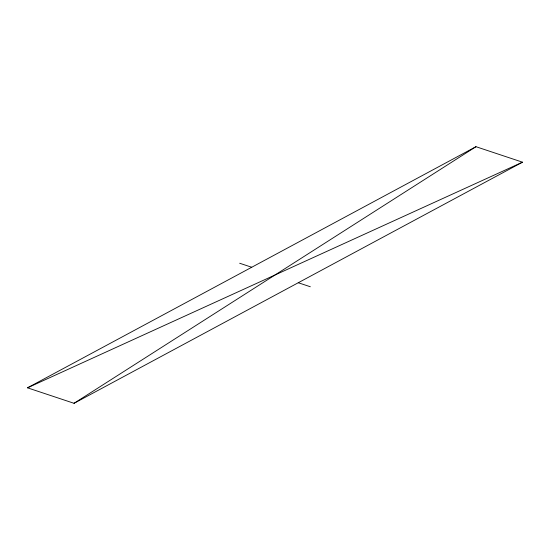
<?xml version="1.0" encoding="UTF-8"?>
<svg xmlns="http://www.w3.org/2000/svg" width="550" height="550" viewBox="0 0 550 550"><rect width="100%" height="100%" fill="white"/><g stroke="black" fill="none" stroke-linecap="round" stroke-linejoin="round"><path stroke-width="0.82" d="M74.037 403.301L475.963 146.699L522.5 162.181L74.037 403.301L27.5 387.819L475.963 146.699M27.5 387.819L522.5 162.181M239.669 263.244L251.735 267.259M298.265 282.741L310.331 286.756"/></g></svg>
